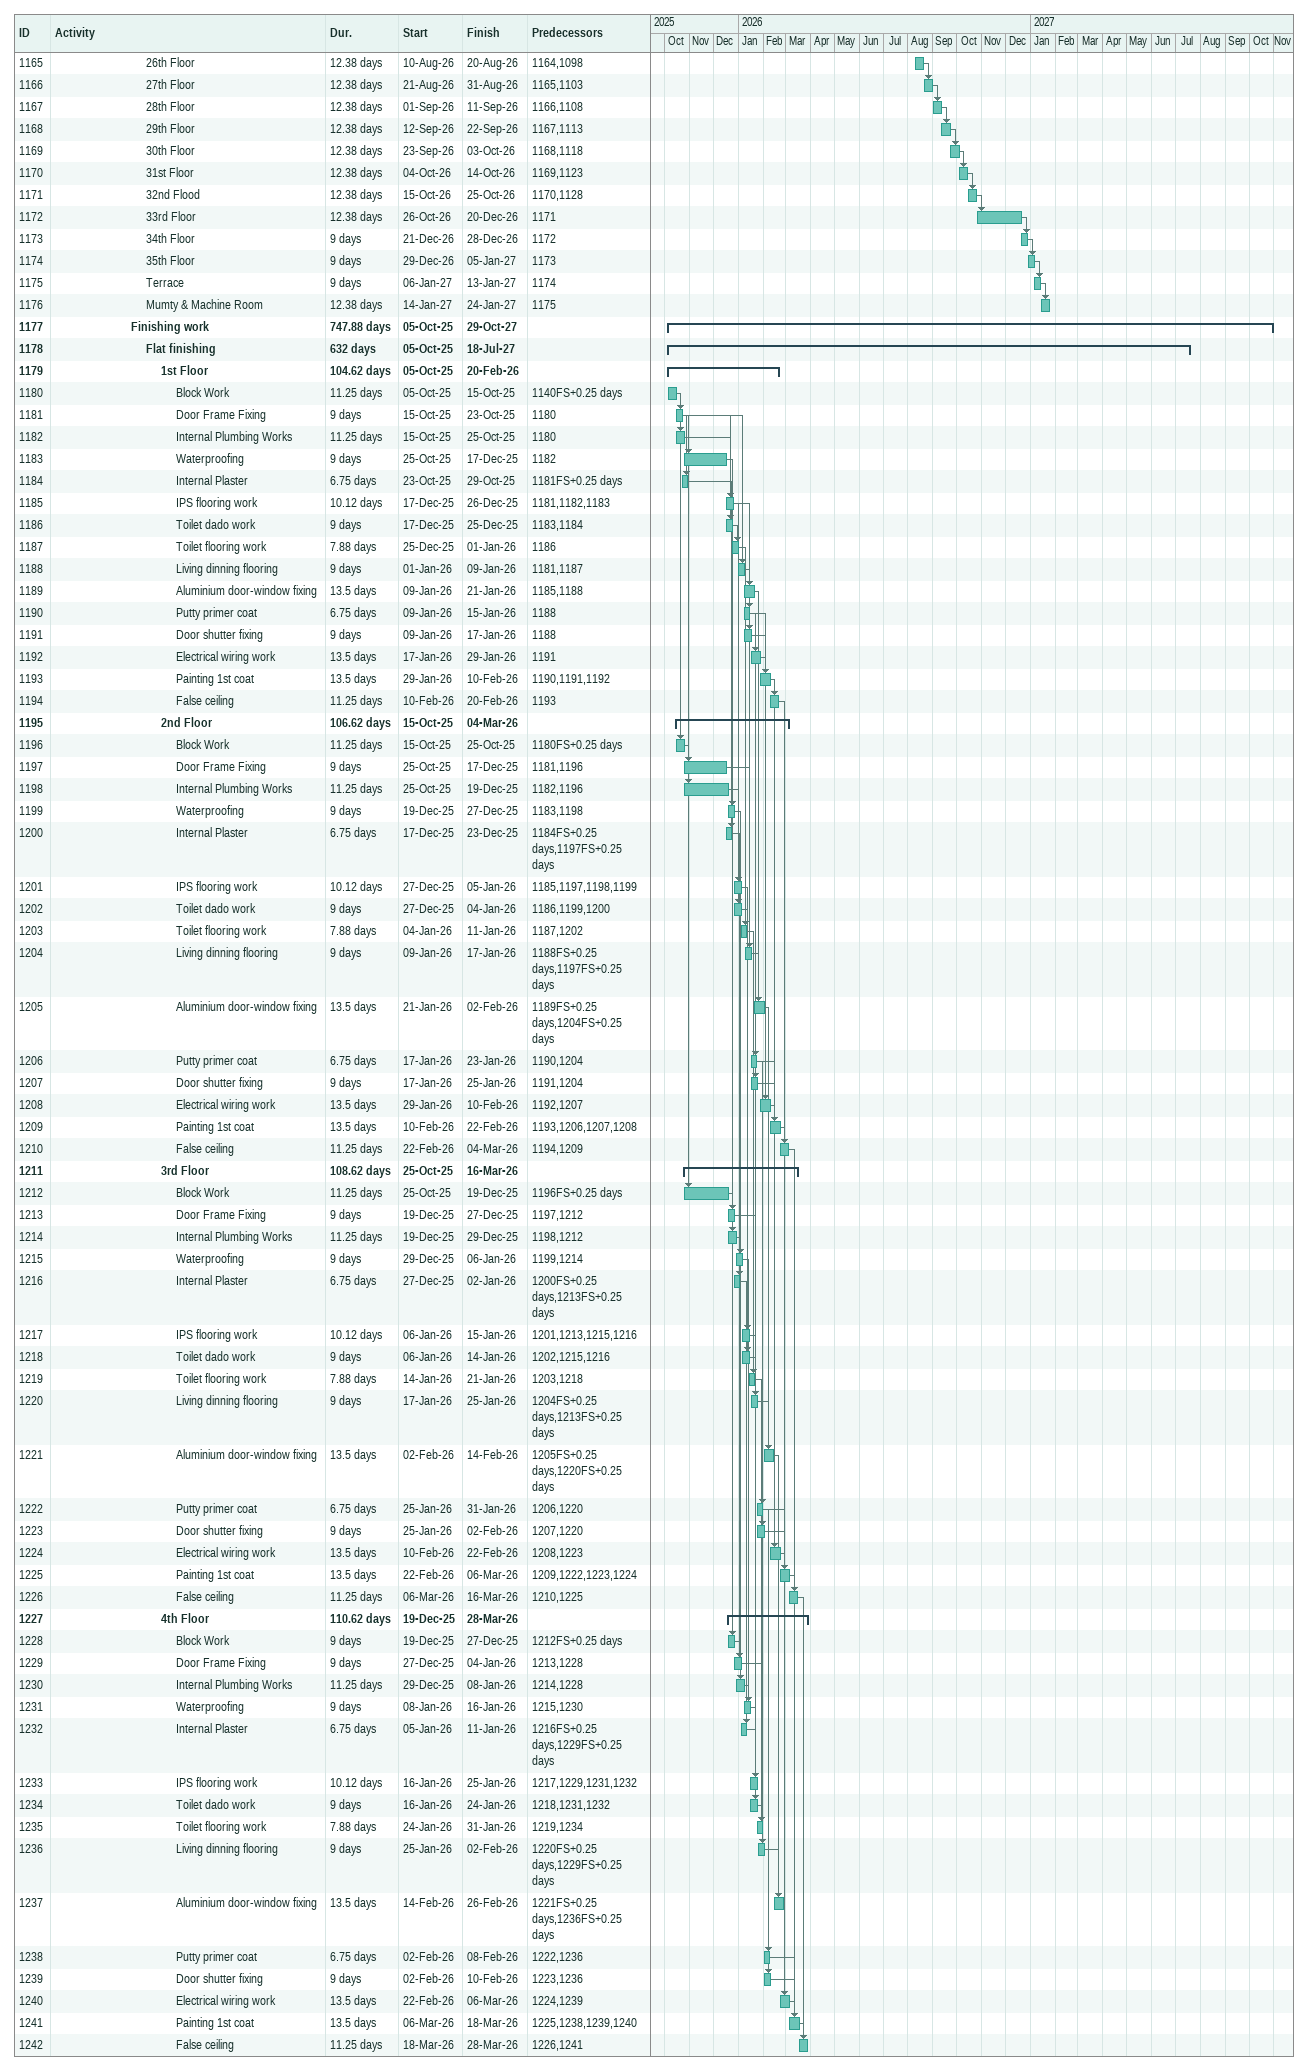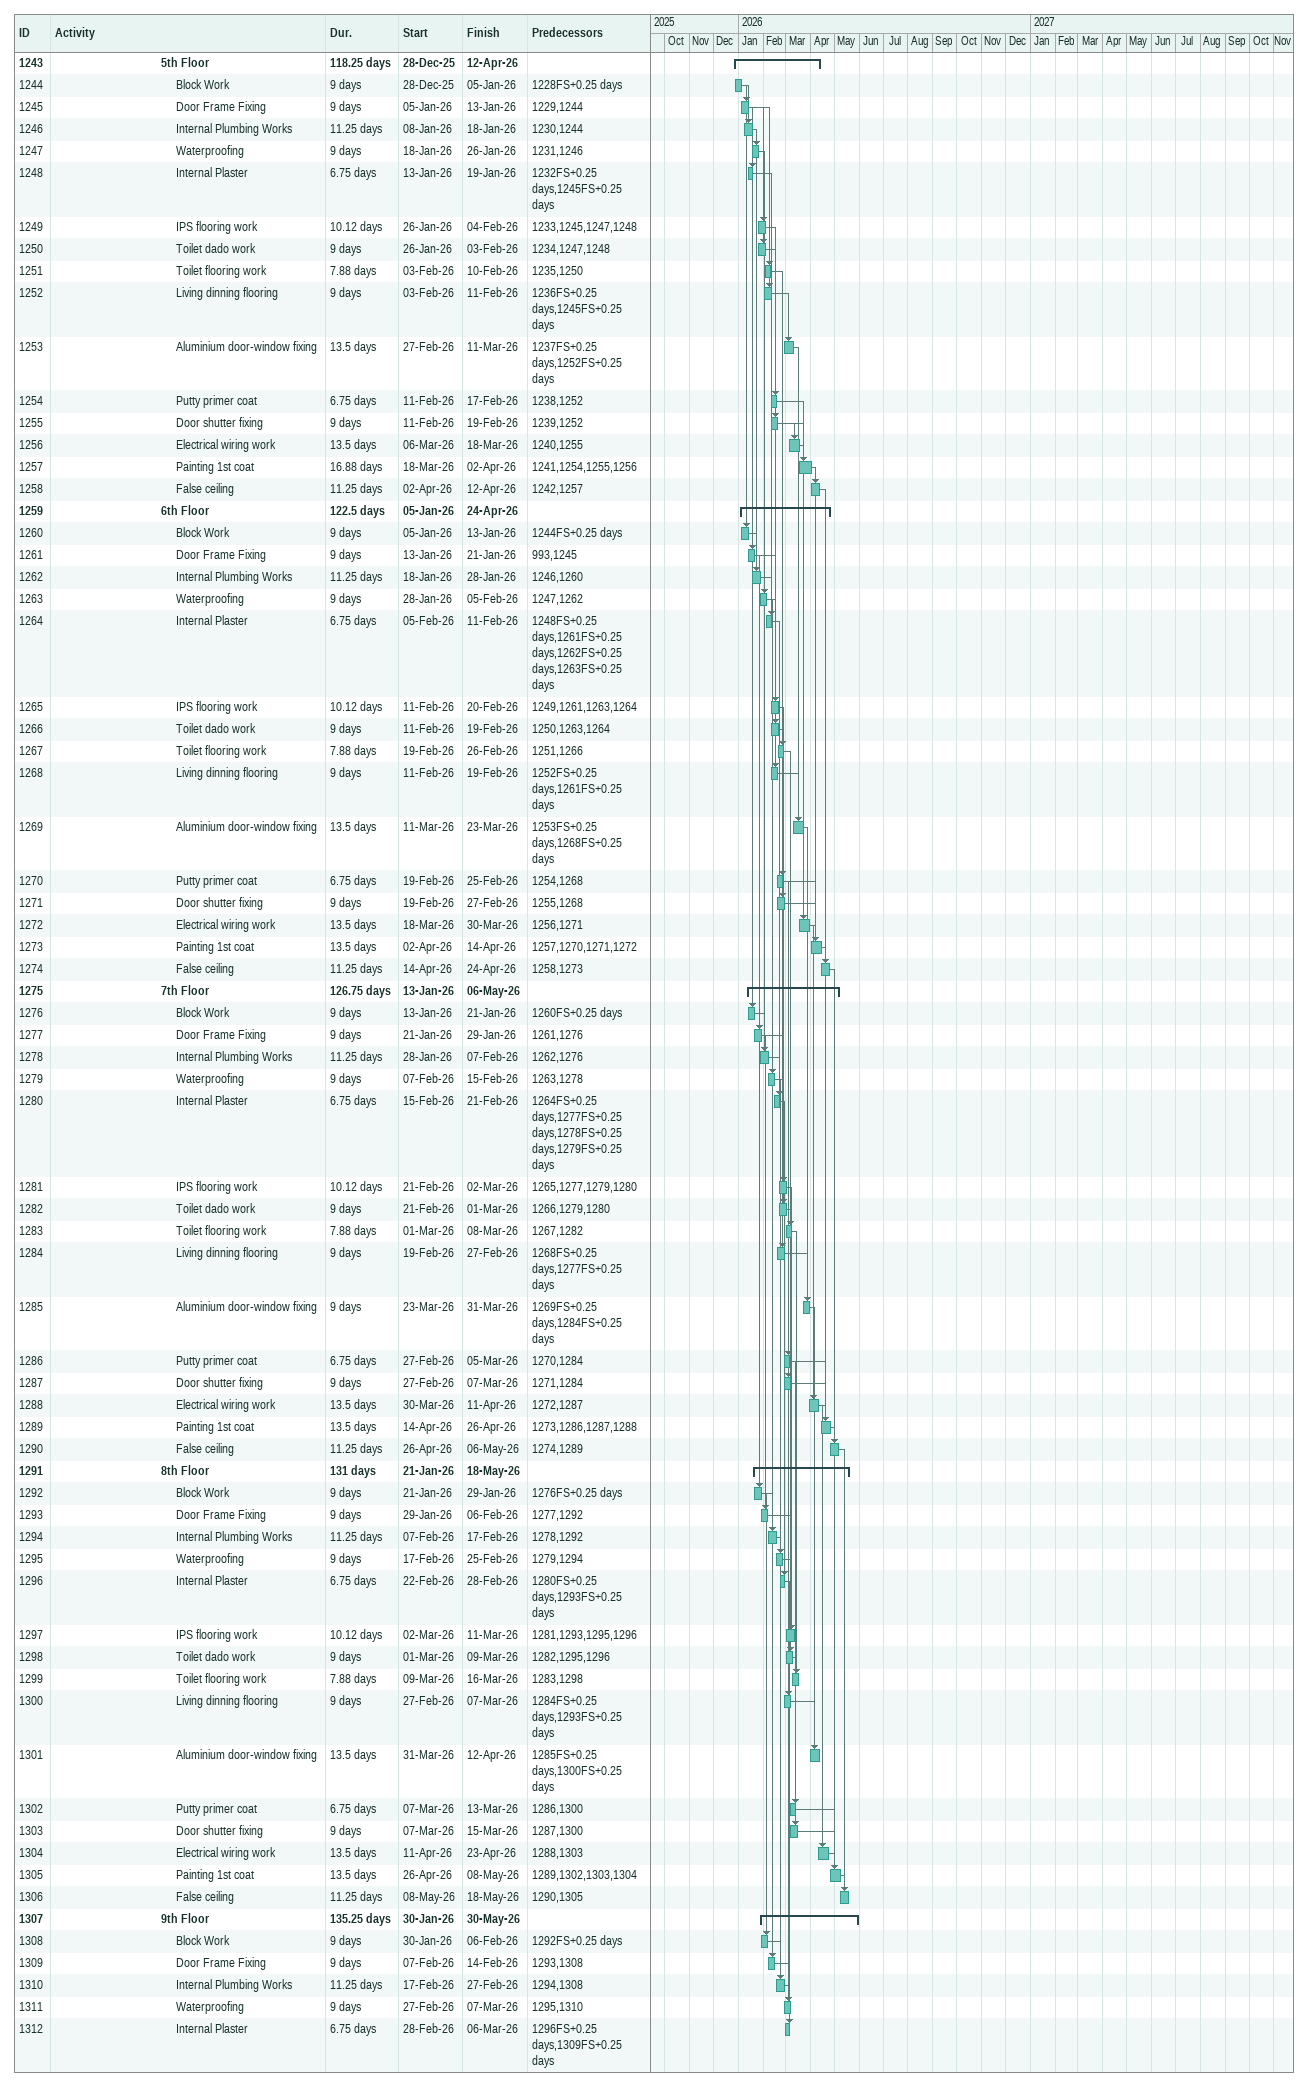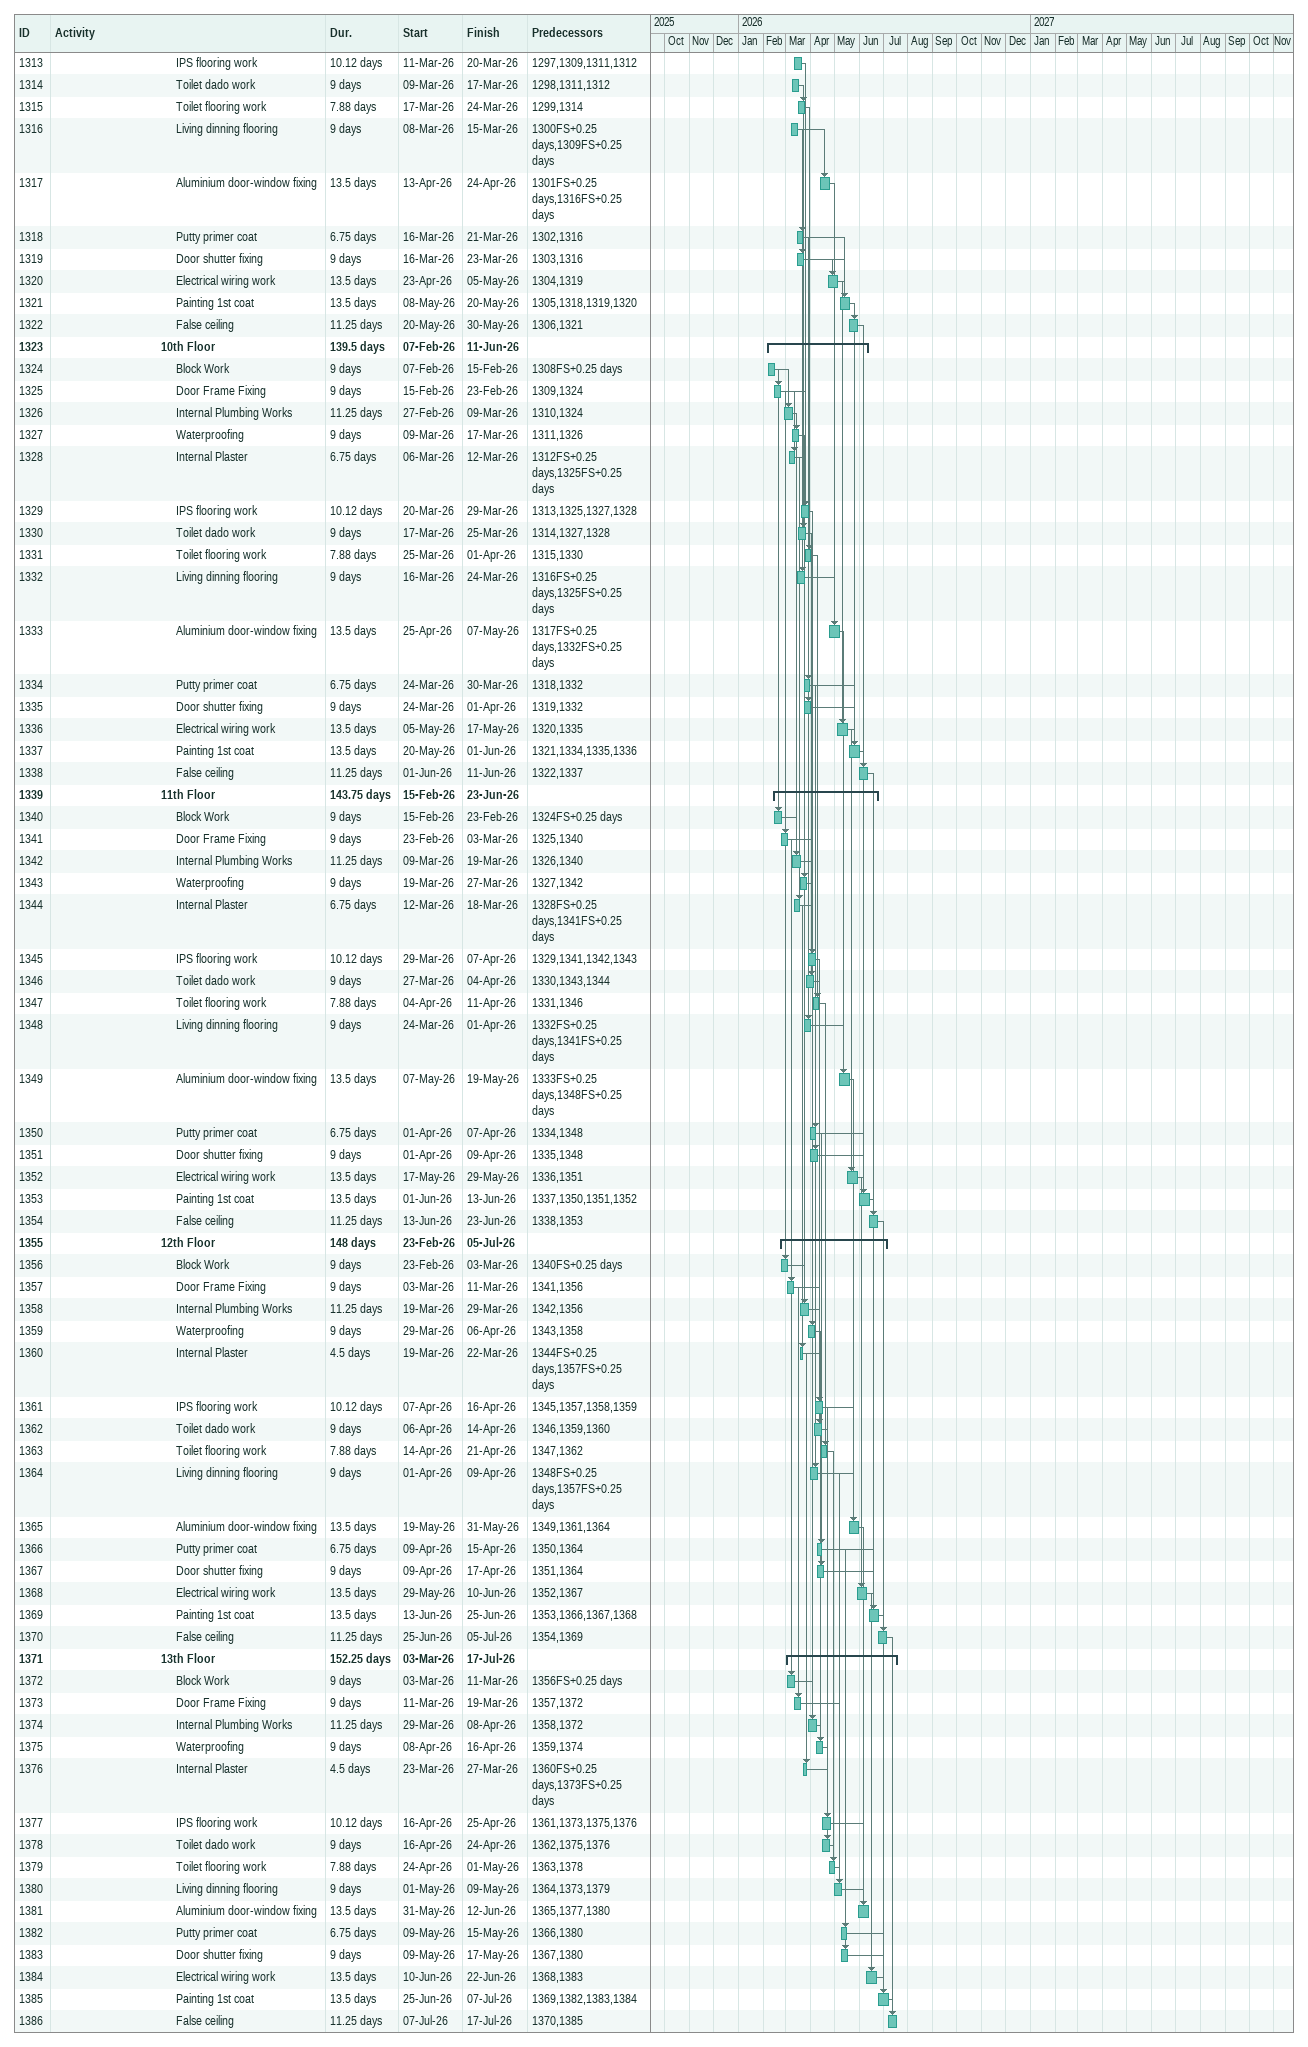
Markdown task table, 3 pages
| ID | Level | Task | Duration | Start | Finish | Predecessors |
|---|---|---|---|---|---|---|
| 1165 | 7 | 26th Floor | 12.38d | 2026-08-10 | 2026-08-20 | 1164, 1098 |
| 1166 | 7 | 27th Floor | 12.38d | 2026-08-21 | 2026-08-31 | 1165, 1103 |
| 1167 | 7 | 28th Floor | 12.38d | 2026-09-01 | 2026-09-11 | 1166, 1108 |
| 1168 | 7 | 29th Floor | 12.38d | 2026-09-12 | 2026-09-22 | 1167, 1113 |
| 1169 | 7 | 30th Floor | 12.38d | 2026-09-23 | 2026-10-03 | 1168, 1118 |
| 1170 | 7 | 31st Floor | 12.38d | 2026-10-04 | 2026-10-14 | 1169, 1123 |
| 1171 | 7 | 32nd Flood | 12.38d | 2026-10-15 | 2026-10-25 | 1170, 1128 |
| 1172 | 7 | 33rd Floor | 12.38d | 2026-10-26 | 2026-12-20 | 1171 |
| 1173 | 7 | 34th Floor | 9d | 2026-12-21 | 2026-12-28 | 1172 |
| 1174 | 7 | 35th Floor | 9d | 2026-12-29 | 2027-01-05 | 1173 |
| 1175 | 7 | Terrace | 9d | 2027-01-06 | 2027-01-13 | 1174 |
| 1176 | 7 | Mumty & Machine Room | 12.38d | 2027-01-14 | 2027-01-24 | 1175 |
| 1177 | 6 | **Finishing work** | 747.88d | 2025-10-05 | 2027-10-29 |  |
| 1178 | 7 | **Flat finishing** | 632d | 2025-10-05 | 2027-07-18 |  |
| 1179 | 8 | **1st Floor** | 104.62d | 2025-10-05 | 2026-02-20 |  |
| 1180 | 9 | Block Work | 11.25d | 2025-10-05 | 2025-10-15 | 1140FS+0.25d |
| 1181 | 9 | Door Frame Fixing | 9d | 2025-10-15 | 2025-10-23 | 1180 |
| 1182 | 9 | Internal Plumbing Works | 11.25d | 2025-10-15 | 2025-10-25 | 1180 |
| 1183 | 9 | Waterproofing | 9d | 2025-10-25 | 2025-12-17 | 1182 |
| 1184 | 9 | Internal Plaster | 6.75d | 2025-10-23 | 2025-10-29 | 1181FS+0.25d |
| 1185 | 9 | IPS flooring work | 10.12d | 2025-12-17 | 2025-12-26 | 1181, 1182, 1183 |
| 1186 | 9 | Toilet dado work | 9d | 2025-12-17 | 2025-12-25 | 1183, 1184 |
| 1187 | 9 | Toilet flooring work | 7.88d | 2025-12-25 | 2026-01-01 | 1186 |
| 1188 | 9 | Living dinning flooring | 9d | 2026-01-01 | 2026-01-09 | 1181, 1187 |
| 1189 | 9 | Aluminium door-window fixing | 13.5d | 2026-01-09 | 2026-01-21 | 1185, 1188 |
| 1190 | 9 | Putty primer coat | 6.75d | 2026-01-09 | 2026-01-15 | 1188 |
| 1191 | 9 | Door shutter fixing | 9d | 2026-01-09 | 2026-01-17 | 1188 |
| 1192 | 9 | Electrical wiring work | 13.5d | 2026-01-17 | 2026-01-29 | 1191 |
| 1193 | 9 | Painting 1st coat | 13.5d | 2026-01-29 | 2026-02-10 | 1190, 1191, 1192 |
| 1194 | 9 | False ceiling | 11.25d | 2026-02-10 | 2026-02-20 | 1193 |
| 1195 | 8 | **2nd Floor** | 106.62d | 2025-10-15 | 2026-03-04 |  |
| 1196 | 9 | Block Work | 11.25d | 2025-10-15 | 2025-10-25 | 1180FS+0.25d |
| 1197 | 9 | Door Frame Fixing | 9d | 2025-10-25 | 2025-12-17 | 1181, 1196 |
| 1198 | 9 | Internal Plumbing Works | 11.25d | 2025-10-25 | 2025-12-19 | 1182, 1196 |
| 1199 | 9 | Waterproofing | 9d | 2025-12-19 | 2025-12-27 | 1183, 1198 |
| 1200 | 9 | Internal Plaster | 6.75d | 2025-12-17 | 2025-12-23 | 1184FS+0.25d, 1197FS+0.25d |
| 1201 | 9 | IPS flooring work | 10.12d | 2025-12-27 | 2026-01-05 | 1185, 1197, 1198, 1199 |
| 1202 | 9 | Toilet dado work | 9d | 2025-12-27 | 2026-01-04 | 1186, 1199, 1200 |
| 1203 | 9 | Toilet flooring work | 7.88d | 2026-01-04 | 2026-01-11 | 1187, 1202 |
| 1204 | 9 | Living dinning flooring | 9d | 2026-01-09 | 2026-01-17 | 1188FS+0.25d, 1197FS+0.25d |
| 1205 | 9 | Aluminium door-window fixing | 13.5d | 2026-01-21 | 2026-02-02 | 1189FS+0.25d, 1204FS+0.25d |
| 1206 | 9 | Putty primer coat | 6.75d | 2026-01-17 | 2026-01-23 | 1190, 1204 |
| 1207 | 9 | Door shutter fixing | 9d | 2026-01-17 | 2026-01-25 | 1191, 1204 |
| 1208 | 9 | Electrical wiring work | 13.5d | 2026-01-29 | 2026-02-10 | 1192, 1207 |
| 1209 | 9 | Painting 1st coat | 13.5d | 2026-02-10 | 2026-02-22 | 1193, 1206, 1207, 1208 |
| 1210 | 9 | False ceiling | 11.25d | 2026-02-22 | 2026-03-04 | 1194, 1209 |
| 1211 | 8 | **3rd Floor** | 108.62d | 2025-10-25 | 2026-03-16 |  |
| 1212 | 9 | Block Work | 11.25d | 2025-10-25 | 2025-12-19 | 1196FS+0.25d |
| 1213 | 9 | Door Frame Fixing | 9d | 2025-12-19 | 2025-12-27 | 1197, 1212 |
| 1214 | 9 | Internal Plumbing Works | 11.25d | 2025-12-19 | 2025-12-29 | 1198, 1212 |
| 1215 | 9 | Waterproofing | 9d | 2025-12-29 | 2026-01-06 | 1199, 1214 |
| 1216 | 9 | Internal Plaster | 6.75d | 2025-12-27 | 2026-01-02 | 1200FS+0.25d, 1213FS+0.25d |
| 1217 | 9 | IPS flooring work | 10.12d | 2026-01-06 | 2026-01-15 | 1201, 1213, 1215, 1216 |
| 1218 | 9 | Toilet dado work | 9d | 2026-01-06 | 2026-01-14 | 1202, 1215, 1216 |
| 1219 | 9 | Toilet flooring work | 7.88d | 2026-01-14 | 2026-01-21 | 1203, 1218 |
| 1220 | 9 | Living dinning flooring | 9d | 2026-01-17 | 2026-01-25 | 1204FS+0.25d, 1213FS+0.25d |
| 1221 | 9 | Aluminium door-window fixing | 13.5d | 2026-02-02 | 2026-02-14 | 1205FS+0.25d, 1220FS+0.25d |
| 1222 | 9 | Putty primer coat | 6.75d | 2026-01-25 | 2026-01-31 | 1206, 1220 |
| 1223 | 9 | Door shutter fixing | 9d | 2026-01-25 | 2026-02-02 | 1207, 1220 |
| 1224 | 9 | Electrical wiring work | 13.5d | 2026-02-10 | 2026-02-22 | 1208, 1223 |
| 1225 | 9 | Painting 1st coat | 13.5d | 2026-02-22 | 2026-03-06 | 1209, 1222, 1223, 1224 |
| 1226 | 9 | False ceiling | 11.25d | 2026-03-06 | 2026-03-16 | 1210, 1225 |
| 1227 | 8 | **4th Floor** | 110.62d | 2025-12-19 | 2026-03-28 |  |
| 1228 | 9 | Block Work | 9d | 2025-12-19 | 2025-12-27 | 1212FS+0.25d |
| 1229 | 9 | Door Frame Fixing | 9d | 2025-12-27 | 2026-01-04 | 1213, 1228 |
| 1230 | 9 | Internal Plumbing Works | 11.25d | 2025-12-29 | 2026-01-08 | 1214, 1228 |
| 1231 | 9 | Waterproofing | 9d | 2026-01-08 | 2026-01-16 | 1215, 1230 |
| 1232 | 9 | Internal Plaster | 6.75d | 2026-01-05 | 2026-01-11 | 1216FS+0.25d, 1229FS+0.25d |
| 1233 | 9 | IPS flooring work | 10.12d | 2026-01-16 | 2026-01-25 | 1217, 1229, 1231, 1232 |
| 1234 | 9 | Toilet dado work | 9d | 2026-01-16 | 2026-01-24 | 1218, 1231, 1232 |
| 1235 | 9 | Toilet flooring work | 7.88d | 2026-01-24 | 2026-01-31 | 1219, 1234 |
| 1236 | 9 | Living dinning flooring | 9d | 2026-01-25 | 2026-02-02 | 1220FS+0.25d, 1229FS+0.25d |
| 1237 | 9 | Aluminium door-window fixing | 13.5d | 2026-02-14 | 2026-02-26 | 1221FS+0.25d, 1236FS+0.25d |
| 1238 | 9 | Putty primer coat | 6.75d | 2026-02-02 | 2026-02-08 | 1222, 1236 |
| 1239 | 9 | Door shutter fixing | 9d | 2026-02-02 | 2026-02-10 | 1223, 1236 |
| 1240 | 9 | Electrical wiring work | 13.5d | 2026-02-22 | 2026-03-06 | 1224, 1239 |
| 1241 | 9 | Painting 1st coat | 13.5d | 2026-03-06 | 2026-03-18 | 1225, 1238, 1239, 1240 |
| 1242 | 9 | False ceiling | 11.25d | 2026-03-18 | 2026-03-28 | 1226, 1241 |
| 1243 | 8 | **5th Floor** | 118.25d | 2025-12-28 | 2026-04-12 |  |
| 1244 | 9 | Block Work | 9d | 2025-12-28 | 2026-01-05 | 1228FS+0.25d |
| 1245 | 9 | Door Frame Fixing | 9d | 2026-01-05 | 2026-01-13 | 1229, 1244 |
| 1246 | 9 | Internal Plumbing Works | 11.25d | 2026-01-08 | 2026-01-18 | 1230, 1244 |
| 1247 | 9 | Waterproofing | 9d | 2026-01-18 | 2026-01-26 | 1231, 1246 |
| 1248 | 9 | Internal Plaster | 6.75d | 2026-01-13 | 2026-01-19 | 1232FS+0.25d, 1245FS+0.25d |
| 1249 | 9 | IPS flooring work | 10.12d | 2026-01-26 | 2026-02-04 | 1233, 1245, 1247, 1248 |
| 1250 | 9 | Toilet dado work | 9d | 2026-01-26 | 2026-02-03 | 1234, 1247, 1248 |
| 1251 | 9 | Toilet flooring work | 7.88d | 2026-02-03 | 2026-02-10 | 1235, 1250 |
| 1252 | 9 | Living dinning flooring | 9d | 2026-02-03 | 2026-02-11 | 1236FS+0.25d, 1245FS+0.25d |
| 1253 | 9 | Aluminium door-window fixing | 13.5d | 2026-02-27 | 2026-03-11 | 1237FS+0.25d, 1252FS+0.25d |
| 1254 | 9 | Putty primer coat | 6.75d | 2026-02-11 | 2026-02-17 | 1238, 1252 |
| 1255 | 9 | Door shutter fixing | 9d | 2026-02-11 | 2026-02-19 | 1239, 1252 |
| 1256 | 9 | Electrical wiring work | 13.5d | 2026-03-06 | 2026-03-18 | 1240, 1255 |
| 1257 | 9 | Painting 1st coat | 16.88d | 2026-03-18 | 2026-04-02 | 1241, 1254, 1255, 1256 |
| 1258 | 9 | False ceiling | 11.25d | 2026-04-02 | 2026-04-12 | 1242, 1257 |
| 1259 | 8 | **6th Floor** | 122.5d | 2026-01-05 | 2026-04-24 |  |
| 1260 | 9 | Block Work | 9d | 2026-01-05 | 2026-01-13 | 1244FS+0.25d |
| 1261 | 9 | Door Frame Fixing | 9d | 2026-01-13 | 2026-01-21 | 993, 1245 |
| 1262 | 9 | Internal Plumbing Works | 11.25d | 2026-01-18 | 2026-01-28 | 1246, 1260 |
| 1263 | 9 | Waterproofing | 9d | 2026-01-28 | 2026-02-05 | 1247, 1262 |
| 1264 | 9 | Internal Plaster | 6.75d | 2026-02-05 | 2026-02-11 | 1248FS+0.25d, 1261FS+0.25d, 1262FS+0.25d, 1263FS+0.25d |
| 1265 | 9 | IPS flooring work | 10.12d | 2026-02-11 | 2026-02-20 | 1249, 1261, 1263, 1264 |
| 1266 | 9 | Toilet dado work | 9d | 2026-02-11 | 2026-02-19 | 1250, 1263, 1264 |
| 1267 | 9 | Toilet flooring work | 7.88d | 2026-02-19 | 2026-02-26 | 1251, 1266 |
| 1268 | 9 | Living dinning flooring | 9d | 2026-02-11 | 2026-02-19 | 1252FS+0.25d, 1261FS+0.25d |
| 1269 | 9 | Aluminium door-window fixing | 13.5d | 2026-03-11 | 2026-03-23 | 1253FS+0.25d, 1268FS+0.25d |
| 1270 | 9 | Putty primer coat | 6.75d | 2026-02-19 | 2026-02-25 | 1254, 1268 |
| 1271 | 9 | Door shutter fixing | 9d | 2026-02-19 | 2026-02-27 | 1255, 1268 |
| 1272 | 9 | Electrical wiring work | 13.5d | 2026-03-18 | 2026-03-30 | 1256, 1271 |
| 1273 | 9 | Painting 1st coat | 13.5d | 2026-04-02 | 2026-04-14 | 1257, 1270, 1271, 1272 |
| 1274 | 9 | False ceiling | 11.25d | 2026-04-14 | 2026-04-24 | 1258, 1273 |
| 1275 | 8 | **7th Floor** | 126.75d | 2026-01-13 | 2026-05-06 |  |
| 1276 | 9 | Block Work | 9d | 2026-01-13 | 2026-01-21 | 1260FS+0.25d |
| 1277 | 9 | Door Frame Fixing | 9d | 2026-01-21 | 2026-01-29 | 1261, 1276 |
| 1278 | 9 | Internal Plumbing Works | 11.25d | 2026-01-28 | 2026-02-07 | 1262, 1276 |
| 1279 | 9 | Waterproofing | 9d | 2026-02-07 | 2026-02-15 | 1263, 1278 |
| 1280 | 9 | Internal Plaster | 6.75d | 2026-02-15 | 2026-02-21 | 1264FS+0.25d, 1277FS+0.25d, 1278FS+0.25d, 1279FS+0.25d |
| 1281 | 9 | IPS flooring work | 10.12d | 2026-02-21 | 2026-03-02 | 1265, 1277, 1279, 1280 |
| 1282 | 9 | Toilet dado work | 9d | 2026-02-21 | 2026-03-01 | 1266, 1279, 1280 |
| 1283 | 9 | Toilet flooring work | 7.88d | 2026-03-01 | 2026-03-08 | 1267, 1282 |
| 1284 | 9 | Living dinning flooring | 9d | 2026-02-19 | 2026-02-27 | 1268FS+0.25d, 1277FS+0.25d |
| 1285 | 9 | Aluminium door-window fixing | 9d | 2026-03-23 | 2026-03-31 | 1269FS+0.25d, 1284FS+0.25d |
| 1286 | 9 | Putty primer coat | 6.75d | 2026-02-27 | 2026-03-05 | 1270, 1284 |
| 1287 | 9 | Door shutter fixing | 9d | 2026-02-27 | 2026-03-07 | 1271, 1284 |
| 1288 | 9 | Electrical wiring work | 13.5d | 2026-03-30 | 2026-04-11 | 1272, 1287 |
| 1289 | 9 | Painting 1st coat | 13.5d | 2026-04-14 | 2026-04-26 | 1273, 1286, 1287, 1288 |
| 1290 | 9 | False ceiling | 11.25d | 2026-04-26 | 2026-05-06 | 1274, 1289 |
| 1291 | 8 | **8th Floor** | 131d | 2026-01-21 | 2026-05-18 |  |
| 1292 | 9 | Block Work | 9d | 2026-01-21 | 2026-01-29 | 1276FS+0.25d |
| 1293 | 9 | Door Frame Fixing | 9d | 2026-01-29 | 2026-02-06 | 1277, 1292 |
| 1294 | 9 | Internal Plumbing Works | 11.25d | 2026-02-07 | 2026-02-17 | 1278, 1292 |
| 1295 | 9 | Waterproofing | 9d | 2026-02-17 | 2026-02-25 | 1279, 1294 |
| 1296 | 9 | Internal Plaster | 6.75d | 2026-02-22 | 2026-02-28 | 1280FS+0.25d, 1293FS+0.25d |
| 1297 | 9 | IPS flooring work | 10.12d | 2026-03-02 | 2026-03-11 | 1281, 1293, 1295, 1296 |
| 1298 | 9 | Toilet dado work | 9d | 2026-03-01 | 2026-03-09 | 1282, 1295, 1296 |
| 1299 | 9 | Toilet flooring work | 7.88d | 2026-03-09 | 2026-03-16 | 1283, 1298 |
| 1300 | 9 | Living dinning flooring | 9d | 2026-02-27 | 2026-03-07 | 1284FS+0.25d, 1293FS+0.25d |
| 1301 | 9 | Aluminium door-window fixing | 13.5d | 2026-03-31 | 2026-04-12 | 1285FS+0.25d, 1300FS+0.25d |
| 1302 | 9 | Putty primer coat | 6.75d | 2026-03-07 | 2026-03-13 | 1286, 1300 |
| 1303 | 9 | Door shutter fixing | 9d | 2026-03-07 | 2026-03-15 | 1287, 1300 |
| 1304 | 9 | Electrical wiring work | 13.5d | 2026-04-11 | 2026-04-23 | 1288, 1303 |
| 1305 | 9 | Painting 1st coat | 13.5d | 2026-04-26 | 2026-05-08 | 1289, 1302, 1303, 1304 |
| 1306 | 9 | False ceiling | 11.25d | 2026-05-08 | 2026-05-18 | 1290, 1305 |
| 1307 | 8 | **9th Floor** | 135.25d | 2026-01-30 | 2026-05-30 |  |
| 1308 | 9 | Block Work | 9d | 2026-01-30 | 2026-02-06 | 1292FS+0.25d |
| 1309 | 9 | Door Frame Fixing | 9d | 2026-02-07 | 2026-02-14 | 1293, 1308 |
| 1310 | 9 | Internal Plumbing Works | 11.25d | 2026-02-17 | 2026-02-27 | 1294, 1308 |
| 1311 | 9 | Waterproofing | 9d | 2026-02-27 | 2026-03-07 | 1295, 1310 |
| 1312 | 9 | Internal Plaster | 6.75d | 2026-02-28 | 2026-03-06 | 1296FS+0.25d, 1309FS+0.25d |
| 1313 | 9 | IPS flooring work | 10.12d | 2026-03-11 | 2026-03-20 | 1297, 1309, 1311, 1312 |
| 1314 | 9 | Toilet dado work | 9d | 2026-03-09 | 2026-03-17 | 1298, 1311, 1312 |
| 1315 | 9 | Toilet flooring work | 7.88d | 2026-03-17 | 2026-03-24 | 1299, 1314 |
| 1316 | 9 | Living dinning flooring | 9d | 2026-03-08 | 2026-03-15 | 1300FS+0.25d, 1309FS+0.25d |
| 1317 | 9 | Aluminium door-window fixing | 13.5d | 2026-04-13 | 2026-04-24 | 1301FS+0.25d, 1316FS+0.25d |
| 1318 | 9 | Putty primer coat | 6.75d | 2026-03-16 | 2026-03-21 | 1302, 1316 |
| 1319 | 9 | Door shutter fixing | 9d | 2026-03-16 | 2026-03-23 | 1303, 1316 |
| 1320 | 9 | Electrical wiring work | 13.5d | 2026-04-23 | 2026-05-05 | 1304, 1319 |
| 1321 | 9 | Painting 1st coat | 13.5d | 2026-05-08 | 2026-05-20 | 1305, 1318, 1319, 1320 |
| 1322 | 9 | False ceiling | 11.25d | 2026-05-20 | 2026-05-30 | 1306, 1321 |
| 1323 | 8 | **10th Floor** | 139.5d | 2026-02-07 | 2026-06-11 |  |
| 1324 | 9 | Block Work | 9d | 2026-02-07 | 2026-02-15 | 1308FS+0.25d |
| 1325 | 9 | Door Frame Fixing | 9d | 2026-02-15 | 2026-02-23 | 1309, 1324 |
| 1326 | 9 | Internal Plumbing Works | 11.25d | 2026-02-27 | 2026-03-09 | 1310, 1324 |
| 1327 | 9 | Waterproofing | 9d | 2026-03-09 | 2026-03-17 | 1311, 1326 |
| 1328 | 9 | Internal Plaster | 6.75d | 2026-03-06 | 2026-03-12 | 1312FS+0.25d, 1325FS+0.25d |
| 1329 | 9 | IPS flooring work | 10.12d | 2026-03-20 | 2026-03-29 | 1313, 1325, 1327, 1328 |
| 1330 | 9 | Toilet dado work | 9d | 2026-03-17 | 2026-03-25 | 1314, 1327, 1328 |
| 1331 | 9 | Toilet flooring work | 7.88d | 2026-03-25 | 2026-04-01 | 1315, 1330 |
| 1332 | 9 | Living dinning flooring | 9d | 2026-03-16 | 2026-03-24 | 1316FS+0.25d, 1325FS+0.25d |
| 1333 | 9 | Aluminium door-window fixing | 13.5d | 2026-04-25 | 2026-05-07 | 1317FS+0.25d, 1332FS+0.25d |
| 1334 | 9 | Putty primer coat | 6.75d | 2026-03-24 | 2026-03-30 | 1318, 1332 |
| 1335 | 9 | Door shutter fixing | 9d | 2026-03-24 | 2026-04-01 | 1319, 1332 |
| 1336 | 9 | Electrical wiring work | 13.5d | 2026-05-05 | 2026-05-17 | 1320, 1335 |
| 1337 | 9 | Painting 1st coat | 13.5d | 2026-05-20 | 2026-06-01 | 1321, 1334, 1335, 1336 |
| 1338 | 9 | False ceiling | 11.25d | 2026-06-01 | 2026-06-11 | 1322, 1337 |
| 1339 | 8 | **11th Floor** | 143.75d | 2026-02-15 | 2026-06-23 |  |
| 1340 | 9 | Block Work | 9d | 2026-02-15 | 2026-02-23 | 1324FS+0.25d |
| 1341 | 9 | Door Frame Fixing | 9d | 2026-02-23 | 2026-03-03 | 1325, 1340 |
| 1342 | 9 | Internal Plumbing Works | 11.25d | 2026-03-09 | 2026-03-19 | 1326, 1340 |
| 1343 | 9 | Waterproofing | 9d | 2026-03-19 | 2026-03-27 | 1327, 1342 |
| 1344 | 9 | Internal Plaster | 6.75d | 2026-03-12 | 2026-03-18 | 1328FS+0.25d, 1341FS+0.25d |
| 1345 | 9 | IPS flooring work | 10.12d | 2026-03-29 | 2026-04-07 | 1329, 1341, 1342, 1343 |
| 1346 | 9 | Toilet dado work | 9d | 2026-03-27 | 2026-04-04 | 1330, 1343, 1344 |
| 1347 | 9 | Toilet flooring work | 7.88d | 2026-04-04 | 2026-04-11 | 1331, 1346 |
| 1348 | 9 | Living dinning flooring | 9d | 2026-03-24 | 2026-04-01 | 1332FS+0.25d, 1341FS+0.25d |
| 1349 | 9 | Aluminium door-window fixing | 13.5d | 2026-05-07 | 2026-05-19 | 1333FS+0.25d, 1348FS+0.25d |
| 1350 | 9 | Putty primer coat | 6.75d | 2026-04-01 | 2026-04-07 | 1334, 1348 |
| 1351 | 9 | Door shutter fixing | 9d | 2026-04-01 | 2026-04-09 | 1335, 1348 |
| 1352 | 9 | Electrical wiring work | 13.5d | 2026-05-17 | 2026-05-29 | 1336, 1351 |
| 1353 | 9 | Painting 1st coat | 13.5d | 2026-06-01 | 2026-06-13 | 1337, 1350, 1351, 1352 |
| 1354 | 9 | False ceiling | 11.25d | 2026-06-13 | 2026-06-23 | 1338, 1353 |
| 1355 | 8 | **12th Floor** | 148d | 2026-02-23 | 2026-07-05 |  |
| 1356 | 9 | Block Work | 9d | 2026-02-23 | 2026-03-03 | 1340FS+0.25d |
| 1357 | 9 | Door Frame Fixing | 9d | 2026-03-03 | 2026-03-11 | 1341, 1356 |
| 1358 | 9 | Internal Plumbing Works | 11.25d | 2026-03-19 | 2026-03-29 | 1342, 1356 |
| 1359 | 9 | Waterproofing | 9d | 2026-03-29 | 2026-04-06 | 1343, 1358 |
| 1360 | 9 | Internal Plaster | 4.5d | 2026-03-19 | 2026-03-22 | 1344FS+0.25d, 1357FS+0.25d |
| 1361 | 9 | IPS flooring work | 10.12d | 2026-04-07 | 2026-04-16 | 1345, 1357, 1358, 1359 |
| 1362 | 9 | Toilet dado work | 9d | 2026-04-06 | 2026-04-14 | 1346, 1359, 1360 |
| 1363 | 9 | Toilet flooring work | 7.88d | 2026-04-14 | 2026-04-21 | 1347, 1362 |
| 1364 | 9 | Living dinning flooring | 9d | 2026-04-01 | 2026-04-09 | 1348FS+0.25d, 1357FS+0.25d |
| 1365 | 9 | Aluminium door-window fixing | 13.5d | 2026-05-19 | 2026-05-31 | 1349, 1361, 1364 |
| 1366 | 9 | Putty primer coat | 6.75d | 2026-04-09 | 2026-04-15 | 1350, 1364 |
| 1367 | 9 | Door shutter fixing | 9d | 2026-04-09 | 2026-04-17 | 1351, 1364 |
| 1368 | 9 | Electrical wiring work | 13.5d | 2026-05-29 | 2026-06-10 | 1352, 1367 |
| 1369 | 9 | Painting 1st coat | 13.5d | 2026-06-13 | 2026-06-25 | 1353, 1366, 1367, 1368 |
| 1370 | 9 | False ceiling | 11.25d | 2026-06-25 | 2026-07-05 | 1354, 1369 |
| 1371 | 8 | **13th Floor** | 152.25d | 2026-03-03 | 2026-07-17 |  |
| 1372 | 9 | Block Work | 9d | 2026-03-03 | 2026-03-11 | 1356FS+0.25d |
| 1373 | 9 | Door Frame Fixing | 9d | 2026-03-11 | 2026-03-19 | 1357, 1372 |
| 1374 | 9 | Internal Plumbing Works | 11.25d | 2026-03-29 | 2026-04-08 | 1358, 1372 |
| 1375 | 9 | Waterproofing | 9d | 2026-04-08 | 2026-04-16 | 1359, 1374 |
| 1376 | 9 | Internal Plaster | 4.5d | 2026-03-23 | 2026-03-27 | 1360FS+0.25d, 1373FS+0.25d |
| 1377 | 9 | IPS flooring work | 10.12d | 2026-04-16 | 2026-04-25 | 1361, 1373, 1375, 1376 |
| 1378 | 9 | Toilet dado work | 9d | 2026-04-16 | 2026-04-24 | 1362, 1375, 1376 |
| 1379 | 9 | Toilet flooring work | 7.88d | 2026-04-24 | 2026-05-01 | 1363, 1378 |
| 1380 | 9 | Living dinning flooring | 9d | 2026-05-01 | 2026-05-09 | 1364, 1373, 1379 |
| 1381 | 9 | Aluminium door-window fixing | 13.5d | 2026-05-31 | 2026-06-12 | 1365, 1377, 1380 |
| 1382 | 9 | Putty primer coat | 6.75d | 2026-05-09 | 2026-05-15 | 1366, 1380 |
| 1383 | 9 | Door shutter fixing | 9d | 2026-05-09 | 2026-05-17 | 1367, 1380 |
| 1384 | 9 | Electrical wiring work | 13.5d | 2026-06-10 | 2026-06-22 | 1368, 1383 |
| 1385 | 9 | Painting 1st coat | 13.5d | 2026-06-25 | 2026-07-07 | 1369, 1382, 1383, 1384 |
| 1386 | 9 | False ceiling | 11.25d | 2026-07-07 | 2026-07-17 | 1370, 1385 |
